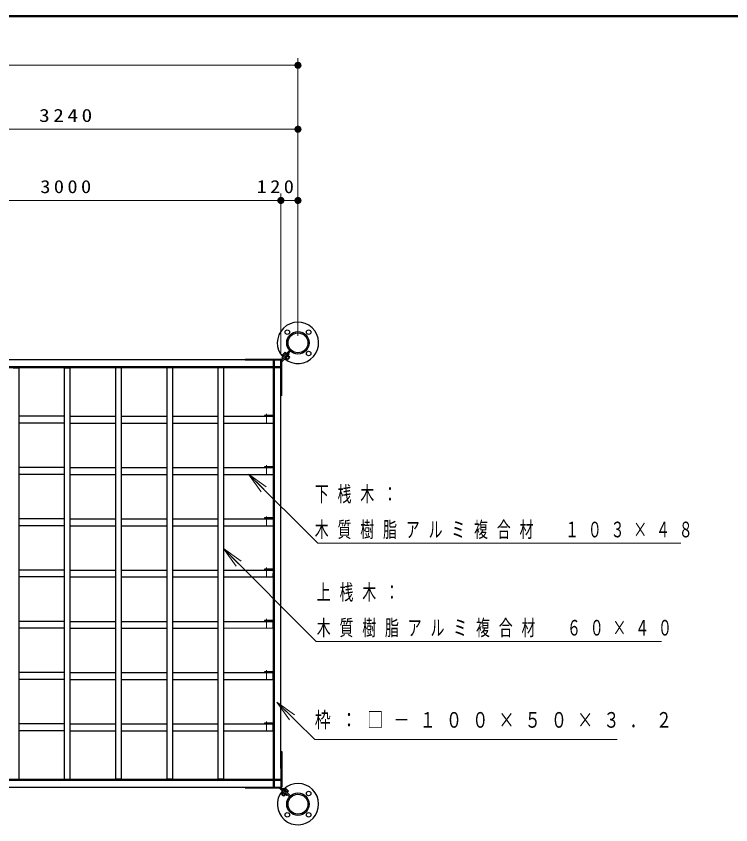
# Model space of a CAD drawing. Units: millimetres on the paper, scale 1:50. Extents: x -365 to 10, y -38 to 257.
# Drawn here: x -234.5 to -134.1, y 143.4 to 257 of the extents above; entities that cross this region are included whole.
import ezdxf

# ---------------------------------------------------------------- set-up
doc = ezdxf.new("R2010")
doc.units = ezdxf.units.MM
doc.linetypes.add('USER2', pattern=[6, 3, -1, 1, -1])
doc.layers.add('LY_1', color=7, linetype='Continuous', lineweight=13)
doc.layers.add('LY_2', color=7, linetype='Continuous', lineweight=13)
doc.styles.add('ＭＳ ゴシック', font='')
doc.styles.get('ＭＳ ゴシック').set_extended_font_data('MS Gothic')

# ---------------------------------------------------------------- blocks, each defined once
blk = doc.blocks.new('filled_dot')
at = {"color": 0, "linetype": 'Continuous', "lineweight": -2, "const_width": 1.25}
blk.add_lwpolyline([(-0.625, 0, 1), (0.625, 0, 1)], format="xyb", close=True, dxfattribs=at)

msp = doc.modelspace()

# ---------------------------------------------------------------- linework, layer by layer
at = {"layer": 'LY_1'}
for p, q in [((-194.891, 212.114), (-194.891, 251.099)), ((-324.491, 250.099), (-194.891, 250.099)), ((-194.891, 212.114), (-194.891, 242.114)), ((-259.691, 241.114), (-194.891, 241.114)), ((-197.291, 209.714), (-197.291, 232.114)), ((-257.291, 231.114), (-197.291, 231.114)), ((-200.811, 231.114), (-194.891, 231.114)), ((-201.821, 192.674), (-199.699, 190.552)), ((-201.821, 192.674), (-199.346, 190.906)), ((-200.053, 190.199), (-201.821, 192.674)), ((-205.349, 182.205), (-203.228, 180.084)), ((-205.349, 182.205), (-202.874, 180.437)), ((-203.581, 179.73), (-205.349, 182.205)), ((-197.842, 160.635), (-195.707, 158.527)), ((-197.842, 160.635), (-195.356, 158.883)), ((-196.059, 158.172), (-197.842, 160.635))]:
    msp.add_line(p, q, dxfattribs=at)
at = {"layer": 'LY_1', "lineweight": 25}
for p, q in [((-195.943, 209.934), (-197.171, 208.706)), ((-196.11, 209.513), (-197.171, 208.452)), ((-196.07, 210.062), (-197.142, 208.989)), ((-197.103, 209.402), (-196.707, 209.798)), ((-196.961, 209.261), (-197.103, 209.402)), ((-196.876, 209.346), (-197.018, 209.487)), ((-196.975, 209.247), (-196.551, 209.671)), ((-196.93, 209.201), (-196.975, 209.247)), ((-196.65, 209.572), (-196.792, 209.713)), ((-196.565, 209.657), (-196.707, 209.798)), ((-196.63, 208.902), (-196.206, 209.326)), ((-196.506, 209.626), (-196.551, 209.671)), ((-196.531, 209.001), (-196.311, 208.78)), ((-196.432, 208.732), (-196.036, 209.128)), ((-196.311, 208.78), (-196.084, 209.006)), ((-196.305, 209.227), (-196.084, 209.006)), ((-196.251, 209.371), (-196.206, 209.326)), ((-196.237, 209.64), (-196.11, 209.513)), ((-196.22, 209.312), (-196.036, 209.128)), ((-199.891, 208.714), (-254.691, 208.714)), ((-202.291, 208.714), (-202.291, 208.834)), ((-202.291, 208.834), (-197.351, 208.834)), ((-202.291, 208.714), (-197.291, 208.714)), ((-197.291, 203.714), (-197.291, 208.714)), ((-197.171, 203.714), (-197.171, 208.654)), ((-197.142, 208.989), (-197.015, 208.862)), ((-196.676, 208.947), (-196.63, 208.902)), ((-196.616, 208.916), (-196.432, 208.732)), ((-197.291, 151.314), (-197.291, 206.114)), ((-197.171, 203.714), (-197.291, 203.714)), ((-197.291, 153.714), (-197.171, 153.714)), ((-197.291, 153.714), (-197.291, 148.714)), ((-197.171, 153.714), (-197.171, 148.774)), ((-257.291, 148.714), (-199.891, 148.714)), ((-202.291, 148.594), (-202.291, 148.714)), ((-202.291, 148.714), (-197.291, 148.714)), ((-202.291, 148.594), (-197.351, 148.594)), ((-196.492, 147.533), (-197.553, 148.594)), ((-196.07, 147.365), (-197.298, 148.594)), ((-197.089, 148.039), (-197.272, 147.855)), ((-197.272, 147.855), (-196.876, 147.459)), ((-197.004, 147.954), (-197.224, 147.734)), ((-197.224, 147.734), (-196.998, 147.507)), ((-197.015, 148.565), (-197.142, 148.438)), ((-197.057, 148.098), (-197.103, 148.053)), ((-197.103, 148.053), (-196.678, 147.629)), ((-195.943, 147.493), (-197.015, 148.565)), ((-196.777, 147.728), (-196.998, 147.507)), ((-196.803, 148.353), (-196.758, 148.398)), ((-196.758, 148.398), (-196.333, 147.974)), ((-196.743, 148.384), (-196.602, 148.525)), ((-196.633, 147.674), (-196.678, 147.629)), ((-196.659, 148.299), (-196.517, 148.441)), ((-196.602, 148.525), (-196.206, 148.129)), ((-196.432, 148.073), (-196.291, 148.214)), ((-196.379, 147.929), (-196.333, 147.974)), ((-196.347, 147.988), (-196.206, 148.129)), ((-196.693, 147.643), (-196.876, 147.459)), ((-196.364, 147.66), (-196.492, 147.533))]:
    msp.add_line(p, q, dxfattribs=at)
at = {"layer": 'LY_1', "color": 140, "lineweight": 50}
for p, q in [((-198.291, 148.714), (-198.291, 208.714)), ((-197.291, 207.714), (-257.291, 207.714)), ((-257.291, 149.714), (-197.291, 149.714))]:
    msp.add_line(p, q, dxfattribs=at)
at = {"layer": 'LY_1', "color": 40, "lineweight": 25}
for p, q in [((-234.891, 207.614), (-234.091, 207.614)), ((-234.091, 149.814), (-234.091, 207.614)), ((-227.691, 149.814), (-227.691, 207.614)), ((-227.691, 207.614), (-226.891, 207.614)), ((-226.891, 149.814), (-226.891, 207.614)), ((-220.491, 149.814), (-220.491, 207.614)), ((-219.691, 207.614), (-220.491, 207.614)), ((-219.691, 149.814), (-219.691, 207.614)), ((-213.291, 149.814), (-213.291, 207.614)), ((-212.491, 207.614), (-213.291, 207.614)), ((-212.491, 149.814), (-212.491, 207.614)), ((-206.091, 149.814), (-206.091, 207.614)), ((-205.291, 207.614), (-206.091, 207.614)), ((-205.291, 149.814), (-205.291, 207.614)), ((-227.691, 200.794), (-234.091, 200.794)), ((-226.891, 200.794), (-220.491, 200.794)), ((-219.691, 200.794), (-213.291, 200.794)), ((-212.491, 200.794), (-206.091, 200.794)), ((-205.291, 200.794), (-198.391, 200.794)), ((-199.591, 200.914), (-199.591, 200.794)), ((-198.291, 200.914), (-199.591, 200.914)), ((-198.391, 200.794), (-198.391, 199.834)), ((-227.691, 199.834), (-234.091, 199.834)), ((-226.891, 199.834), (-220.491, 199.834)), ((-219.691, 199.834), (-213.291, 199.834)), ((-212.491, 199.834), (-206.091, 199.834)), ((-205.291, 199.834), (-198.391, 199.834)), ((-227.691, 193.594), (-234.091, 193.594)), ((-226.891, 193.594), (-220.491, 193.594)), ((-219.691, 193.594), (-213.291, 193.594)), ((-212.491, 193.594), (-206.091, 193.594)), ((-205.291, 193.594), (-198.391, 193.594)), ((-199.591, 193.714), (-199.591, 193.594)), ((-198.291, 193.714), (-199.591, 193.714)), ((-198.391, 193.594), (-198.391, 192.634)), ((-227.691, 192.634), (-234.091, 192.634)), ((-226.891, 192.634), (-220.491, 192.634)), ((-219.691, 192.634), (-213.291, 192.634)), ((-212.491, 192.634), (-206.091, 192.634)), ((-205.291, 192.634), (-198.391, 192.634)), ((-227.691, 186.394), (-234.091, 186.394)), ((-226.891, 186.394), (-220.491, 186.394)), ((-219.691, 186.394), (-213.291, 186.394)), ((-212.491, 186.394), (-206.091, 186.394)), ((-205.291, 186.394), (-198.391, 186.394)), ((-199.591, 186.514), (-199.591, 186.394)), ((-198.291, 186.514), (-199.591, 186.514)), ((-198.391, 186.394), (-198.391, 185.434)), ((-227.691, 185.434), (-234.091, 185.434)), ((-226.891, 185.434), (-220.491, 185.434)), ((-219.691, 185.434), (-213.291, 185.434)), ((-212.491, 185.434), (-206.091, 185.434)), ((-205.291, 185.434), (-198.391, 185.434)), ((-227.691, 179.194), (-234.091, 179.194)), ((-226.891, 179.194), (-220.491, 179.194)), ((-219.691, 179.194), (-213.291, 179.194)), ((-212.491, 179.194), (-206.091, 179.194)), ((-205.291, 179.194), (-198.391, 179.194)), ((-199.591, 179.314), (-199.591, 179.194)), ((-198.291, 179.314), (-199.591, 179.314)), ((-198.391, 179.194), (-198.391, 178.714)), ((-198.391, 178.234), (-198.391, 178.714)), ((-227.691, 178.234), (-234.091, 178.234)), ((-226.891, 178.234), (-220.491, 178.234)), ((-219.691, 178.234), (-213.291, 178.234)), ((-212.491, 178.234), (-206.091, 178.234)), ((-205.291, 178.234), (-198.391, 178.234)), ((-227.691, 171.994), (-234.091, 171.994)), ((-226.891, 171.994), (-220.491, 171.994)), ((-219.691, 171.994), (-213.291, 171.994)), ((-212.491, 171.994), (-206.091, 171.994)), ((-205.291, 171.994), (-198.391, 171.994)), ((-199.591, 172.114), (-199.591, 171.994)), ((-198.291, 172.114), (-199.591, 172.114)), ((-198.391, 171.074), (-198.391, 171.994)), ((-227.691, 171.034), (-234.091, 171.034)), ((-226.891, 171.034), (-220.491, 171.034)), ((-219.691, 171.034), (-213.291, 171.034)), ((-212.491, 171.034), (-206.091, 171.034)), ((-205.291, 171.034), (-198.391, 171.074)), ((-227.691, 164.794), (-234.091, 164.794)), ((-226.891, 164.794), (-220.491, 164.794)), ((-219.691, 164.794), (-213.291, 164.794)), ((-212.491, 164.794), (-206.091, 164.794)), ((-205.291, 164.794), (-198.391, 164.794)), ((-199.591, 164.914), (-199.591, 164.794)), ((-198.291, 164.914), (-199.591, 164.914)), ((-198.391, 163.834), (-198.391, 164.794)), ((-227.691, 163.834), (-234.091, 163.834)), ((-226.891, 163.834), (-220.491, 163.834)), ((-219.691, 163.834), (-213.291, 163.834)), ((-212.491, 163.834), (-206.091, 163.834)), ((-205.291, 163.834), (-198.391, 163.834)), ((-227.691, 157.594), (-234.091, 157.594)), ((-226.891, 157.594), (-220.491, 157.594)), ((-219.691, 157.594), (-213.291, 157.594)), ((-212.491, 157.594), (-206.091, 157.594)), ((-205.291, 157.594), (-198.391, 157.594)), ((-199.591, 157.714), (-199.591, 157.594)), ((-198.291, 157.714), (-199.591, 157.714)), ((-198.391, 156.634), (-198.391, 157.594)), ((-227.691, 156.634), (-234.091, 156.634)), ((-226.891, 156.634), (-220.491, 156.634)), ((-219.691, 156.634), (-213.291, 156.634)), ((-212.491, 156.634), (-206.091, 156.634)), ((-205.291, 156.634), (-198.391, 156.634)), ((-234.891, 149.814), (-234.091, 149.814)), ((-227.691, 149.814), (-226.891, 149.814)), ((-219.691, 149.814), (-220.491, 149.814)), ((-212.491, 149.814), (-213.291, 149.814)), ((-205.291, 149.814), (-206.091, 149.814))]:
    msp.add_line(p, q, dxfattribs=at)
at = {"layer": 'LY_1', "color": 40, "linetype": 'USER2'}
for p, q in [((-199.291, 199.834), (-199.291, 201.14)), ((-199.291, 192.634), (-199.291, 193.94)), ((-199.291, 185.434), (-199.291, 186.74)), ((-199.291, 178.234), (-199.291, 179.54)), ((-199.291, 171.034), (-199.291, 172.34)), ((-199.291, 163.834), (-199.291, 165.14)), ((-199.291, 156.634), (-199.291, 157.94))]:
    msp.add_line(p, q, dxfattribs=at)
at = {"layer": 'LY_1'}
for points in [[(-201.821, 192.674), (-192.117, 182.969), (-141.074, 182.969)], [(-205.349, 182.205), (-192.32, 169.176), (-143.81, 169.176)], [(-197.842, 160.635), (-192.524, 155.383), (-150.013, 155.383)]]:
    msp.add_lwpolyline(points, dxfattribs=at)
at = {"layer": 'LY_1', "lineweight": 25}
for centre, radius in [((-196.391, 212.614), 0.32), ((-194.891, 211.114), 1.58), ((-194.891, 211.114), 1.398), ((-193.391, 212.614), 0.32), ((-193.391, 209.614), 0.32), ((-194.891, 146.314), 1.58), ((-194.891, 146.314), 1.398), ((-193.391, 147.814), 0.32), ((-196.391, 144.814), 0.32), ((-193.391, 144.814), 0.32)]:
    msp.add_circle(centre, radius, dxfattribs=at)
for centre, radius, start, end in [((-194.891, 211.114), 2.9, 230.34217, 223.22157), ((-197.351, 208.654), 0.18, 0, 90), ((-194.891, 146.314), 2.9, 140.34217, 133.22157), ((-197.351, 148.774), 0.18, 270, 0)]:
    msp.add_arc(centre, radius, start, end, dxfattribs=at)
at = {"layer": 'LY_2', "lineweight": 50}
msp.add_line((0, 257), (-365, 257), dxfattribs=at)

# ---------------------------------------------------------------- block references
at = {"layer": 'LY_1', "xscale": 0.4, "yscale": 0.4, "rotation": 180}
for p in [(-194.891, 250.099), (-194.891, 241.114), (-197.291, 231.114), (-194.891, 231.114)]:
    msp.add_blockref('filled_dot', p, dxfattribs=at)
at = {"layer": 'LY_1', "xscale": 0.4, "yscale": 0.4}
msp.add_blockref('filled_dot', (-197.291, 231.114), dxfattribs=at)

# ---------------------------------------------------------------- texts
at = {"layer": 'LY_1', "style": 'ＭＳ ゴシック'}
for s, insert, char_height, attachment_point in [('\\T1.33;\\W1.2;3240', (-227.291, 242.114), 1.833, 8), ('\\T1.33;\\W1.15;3000', (-227.291, 232.114), 1.833, 8), ('\\T1.33;\\W1.15;120', (-197.842, 232.114), 1.833, 8), ('\\T1.64;\\W0.65;下桟木：', (-192.524, 189.769), 2.199, 4), ('\\T1.64;\\W0.65;木質樹脂アルミ複合材\u3000１０３×４８', (-192.524, 184.769), 2.199, 4), ('\\T1.64;\\W0.65;上桟木：', (-192.252, 175.976), 2.199, 4), ('\\T1.64;\\W0.65;木質樹脂アルミ複合材\u3000６０×４０', (-192.252, 170.976), 2.199, 4), ('\\T1.64;\\W0.75;枠：□－１００×５０×３．２', (-192.532, 158.033), 2.199, 4)]:
    msp.add_mtext(s, dxfattribs=dict(at, insert=insert, char_height=char_height, attachment_point=attachment_point))

doc.saveas('drawing.dxf')
